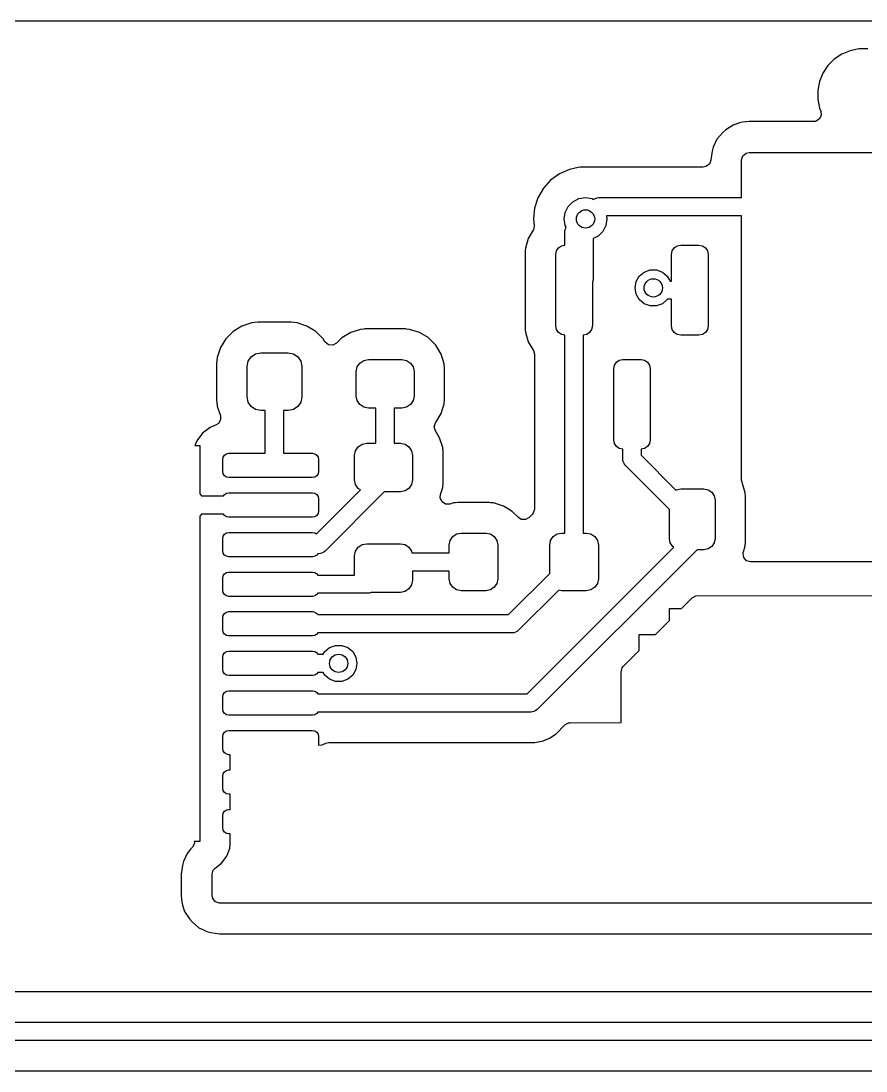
# Model space of a CAD drawing. Extents: x 70 to 224, y -154 to -54.
# Drawn here: x 154.19 to 168.05, y -71.39 to -54.15 of the extents above; entities that cross this region are included whole.
import ezdxf

# ---------------------------------------------------------------- set-up
doc = ezdxf.new("R2010")
doc.units = 0
doc.layers.add('BLACK', color=7, linetype='CONTINUOUS')

msp = doc.modelspace()

# ---------------------------------------------------------------- linework, layer by layer
at = {"layer": 'BLACK', "linetype": 'CONTINUOUS'}
for p, q in [((108.90071, -54.15), (218.89929, -54.15)), ((167.791082, -54.638343), (167.654511, -54.694912)), ((167.791092, -54.63834), (167.791082, -54.638343)), ((167.93608, -54.6095), (167.791092, -54.63834)), ((167.936082, -54.6095), (167.93608, -54.6095)), ((168.083918, -54.6095), (167.936082, -54.6095)), ((167.53158, -54.777051), (167.427051, -54.88158)), ((167.531584, -54.777048), (167.53158, -54.777051)), ((167.654498, -54.694919), (167.531584, -54.777048)), ((167.654511, -54.694912), (167.654498, -54.694919)), ((167.427048, -54.881584), (167.344919, -55.004498)), ((167.427051, -54.88158), (167.427048, -54.881584)), ((167.28834, -55.141092), (167.2595, -55.286079)), ((167.288343, -55.141082), (167.28834, -55.141092)), ((167.344912, -55.004511), (167.288343, -55.141082)), ((167.344919, -55.004498), (167.344912, -55.004511)), ((167.2595, -55.286079), (167.2595, -55.286082)), ((167.2595, -55.286082), (167.2595, -55.433918)), ((167.2595, -55.43392), (167.259499, -55.43392)), ((167.259499, -55.43392), (167.28834, -55.578907)), ((167.2595, -55.433918), (167.2595, -55.43392)), ((167.28834, -55.578907), (167.288342, -55.578913)), ((167.288342, -55.578913), (167.309658, -55.630374)), ((167.309658, -55.630374), (167.317127, -55.699844)), ((165.874319, -55.858713), (165.753285, -55.936498)), ((165.874325, -55.85871), (165.874319, -55.858713)), ((165.97685, -55.824587), (165.874325, -55.85871)), ((166.02836, -55.813381), (165.97685, -55.824587)), ((166.028372, -55.813379), (166.02836, -55.813381)), ((166.135813, -55.801828), (166.028372, -55.813379)), ((166.135814, -55.801827), (166.135813, -55.801828)), ((166.135823, -55.801827), (166.135814, -55.801827)), ((167.195097, -55.801827), (166.135823, -55.801827)), ((167.225763, -55.797975), (167.195097, -55.801827)), ((167.285852, -55.762323), (167.225763, -55.797975)), ((167.317127, -55.699844), (167.285852, -55.762323)), ((165.700482, -55.98225), (165.606256, -56.090991)), ((165.753274, -55.936506), (165.700482, -55.98225)), ((165.753285, -55.936498), (165.753274, -55.936506)), ((165.606253, -56.090995), (165.546487, -56.221861)), ((165.606256, -56.090991), (165.606253, -56.090995)), ((165.526799, -56.288909), (165.506323, -56.431328)), ((165.546487, -56.221861), (165.526799, -56.288909)), ((166.011823, -56.431327), (166.031508, -56.364288)), ((166.031508, -56.364288), (166.084312, -56.318533)), ((166.084312, -56.318533), (166.135823, -56.307327)), ((166.135823, -56.307327), (168.945888, -56.307327)), ((165.425754, -56.541683), (165.382423, -56.5495)), ((165.481688, -56.499813), (165.425754, -56.541683)), ((165.505603, -56.435698), (165.481688, -56.499813)), ((165.505693, -56.435711), (165.505603, -56.435698)), ((165.505751, -56.4353), (165.505693, -56.435711)), ((165.506107, -56.434349), (165.505751, -56.4353)), ((165.506323, -56.431328), (165.506107, -56.434349)), ((166.011823, -57.05), (166.011823, -56.431327)), ((163.022408, -56.659387), (162.877768, -56.764475)), ((163.185728, -56.586672), (163.022408, -56.659387)), ((163.185733, -56.58667), (163.185728, -56.586672)), ((163.329954, -56.556015), (163.185733, -56.58667)), ((163.360609, -56.5495), (163.329954, -56.556015)), ((163.539391, -56.5495), (163.360609, -56.5495)), ((163.542164, -56.550089), (163.539391, -56.5495)), ((163.5462, -56.550947), (163.542164, -56.550089)), ((163.596159, -56.551274), (163.5462, -56.550947)), ((163.60508, -56.5495), (163.596159, -56.551274)), ((165.382423, -56.5495), (163.60508, -56.5495)), ((162.877768, -56.764475), (162.75814, -56.897336)), ((162.668747, -57.05217), (162.613504, -57.222192)), ((162.66875, -57.052164), (162.668747, -57.05217)), ((162.75814, -56.897336), (162.66875, -57.052164)), ((163.341844, -57.06713), (163.45, -57.05)), ((163.45, -57.05), (163.558156, -57.06713)), ((163.585814, -57.075279), (163.625766, -57.058731)), ((163.625766, -57.058731), (163.639886, -57.052882)), ((163.639886, -57.052882), (163.66915, -57.05)), ((163.66915, -57.05), (166.011823, -57.05)), ((162.613503, -57.222194), (162.594815, -57.4)), ((162.613504, -57.222192), (162.613503, -57.222194)), ((163.11713, -57.291844), (163.166844, -57.194275)), ((163.166844, -57.194275), (163.244275, -57.116844)), ((163.244275, -57.116844), (163.341844, -57.06713)), ((163.558156, -57.06713), (163.581346, -57.078945)), ((163.581346, -57.078945), (163.585814, -57.075279)), ((162.594815, -57.4), (162.606471, -57.510905)), ((163.1, -57.4), (163.11713, -57.291844)), ((163.11713, -57.508156), (163.1, -57.4)), ((163.8, -57.4), (163.78287, -57.508156)), ((166.011823, -57.35), (163.792081, -57.35)), ((163.792081, -57.35), (163.8, -57.4)), ((166.011823, -61.687673), (166.011823, -57.35)), ((162.593901, -57.579635), (162.589883, -57.586986)), ((162.606471, -57.510905), (162.593901, -57.579635)), ((163.111823, -57.607327), (163.114705, -57.578063)), ((163.114705, -57.578063), (163.131764, -57.536878)), ((163.131764, -57.536878), (163.11713, -57.508156)), ((163.78287, -57.508156), (163.733156, -57.605725)), ((162.510077, -57.721933), (162.464225, -57.879753)), ((162.589883, -57.586986), (162.510077, -57.721932)), ((162.510077, -57.721932), (162.510077, -57.721933)), ((163.111823, -57.832327), (163.111823, -57.607327)), ((163.655725, -57.683156), (163.577, -57.723268)), ((163.577, -57.723268), (163.577, -58.38165)), ((163.733156, -57.605725), (163.655725, -57.683156)), ((162.464224, -57.879759), (162.461323, -57.916625)), ((162.461323, -57.916625), (162.461323, -59.223028)), ((162.464225, -57.879753), (162.464224, -57.879759)), ((162.961823, -57.982327), (162.973241, -57.924924)), ((162.973241, -57.924924), (163.005757, -57.876261)), ((163.005757, -57.876261), (163.05442, -57.843745)), ((163.05442, -57.843745), (163.111823, -57.832327)), ((164.861823, -57.982327), (164.873241, -57.924924)), ((164.873241, -57.924924), (164.905757, -57.876261)), ((164.905757, -57.876261), (164.95442, -57.843745)), ((164.95442, -57.843745), (165.011823, -57.832327)), ((165.011823, -57.832327), (165.311823, -57.832327)), ((165.311823, -57.832327), (165.369226, -57.843745)), ((165.369226, -57.843745), (165.417889, -57.876261)), ((165.417889, -57.876261), (165.450405, -57.924924)), ((165.450405, -57.924924), (165.461823, -57.982327)), ((162.961823, -59.157327), (162.961823, -57.982327)), ((164.861823, -58.419827), (164.861823, -57.982327)), ((165.461823, -57.982327), (165.461823, -59.157327)), ((164.33201, -58.339491), (164.411823, -58.272519)), ((164.411823, -58.272519), (164.509729, -58.236885)), ((164.509729, -58.236885), (164.613917, -58.236885)), ((164.613917, -58.236885), (164.711823, -58.272519)), ((164.711823, -58.272519), (164.791636, -58.339491)), ((163.57456, -58.406426), (163.561823, -58.437176)), ((163.561823, -58.437176), (163.561823, -59.157327)), ((163.577, -58.38165), (163.57456, -58.406426)), ((164.261823, -58.532327), (164.279915, -58.429721)), ((164.279915, -58.429721), (164.33201, -58.339491)), ((164.791636, -58.339491), (164.838019, -58.419827)), ((164.838019, -58.419827), (164.861823, -58.419827)), ((164.279915, -58.634933), (164.261823, -58.532327)), ((164.33201, -58.725163), (164.279915, -58.634933)), ((164.411823, -58.792135), (164.33201, -58.725163)), ((164.791636, -58.725163), (164.711823, -58.792135)), ((164.794717, -58.719827), (164.791636, -58.725163)), ((164.861823, -58.719827), (164.794717, -58.719827)), ((164.861823, -59.157327), (164.861823, -58.719827)), ((164.509729, -58.827769), (164.411823, -58.792135)), ((164.613917, -58.827769), (164.509729, -58.827769)), ((164.711823, -58.792135), (164.613917, -58.827769)), ((157.973396, -59.106978), (157.812412, -59.160323)), ((157.973399, -59.106977), (157.973396, -59.106978)), ((158.072751, -59.096828), (157.973399, -59.106977)), ((158.072769, -59.096827), (158.072751, -59.096828)), ((158.619453, -59.096827), (158.072769, -59.096827)), ((158.718816, -59.106978), (158.619453, -59.096827)), ((158.846711, -59.149358), (158.718816, -59.106978)), ((157.668062, -59.249359), (157.548139, -59.369282)), ((157.668066, -59.249356), (157.668062, -59.249359)), ((157.812401, -59.160328), (157.668066, -59.249356)), ((157.812412, -59.160323), (157.812401, -59.160328)), ((158.879804, -59.160324), (158.846711, -59.149358)), ((158.879806, -59.160325), (158.879804, -59.160324)), ((158.879812, -59.160328), (158.879806, -59.160325)), ((159.024147, -59.249356), (158.879812, -59.160328)), ((159.024151, -59.249359), (159.024147, -59.249356)), ((159.144075, -59.369283), (159.024151, -59.249359)), ((159.597216, -59.263849), (159.451636, -59.351856)), ((159.75963, -59.21324), (159.597216, -59.263849)), ((159.810968, -59.208575), (159.75963, -59.21324)), ((159.830207, -59.206827), (159.810968, -59.208575)), ((160.493439, -59.206827), (159.830207, -59.206827)), ((160.514601, -59.20875), (160.493439, -59.206827)), ((160.564015, -59.21324), (160.514601, -59.20875)), ((160.564017, -59.21324), (160.564015, -59.21324)), ((160.564019, -59.213241), (160.564017, -59.21324)), ((160.726429, -59.263849), (160.564019, -59.213241)), ((160.866699, -59.348646), (160.726429, -59.263849)), ((162.461323, -59.223028), (162.464224, -59.259894)), ((162.464224, -59.259894), (162.464225, -59.2599)), ((162.464225, -59.2599), (162.510077, -59.41772)), ((162.973241, -59.21473), (162.961823, -59.157327)), ((163.005757, -59.263393), (162.973241, -59.21473)), ((163.05442, -59.295909), (163.005757, -59.263393)), ((163.111823, -59.307327), (163.05442, -59.295909)), ((163.469226, -59.295909), (163.411823, -59.307327)), ((163.517889, -59.263393), (163.469226, -59.295909)), ((163.550405, -59.21473), (163.517889, -59.263393)), ((163.561823, -59.157327), (163.550405, -59.21473)), ((164.873241, -59.21473), (164.861823, -59.157327)), ((164.905757, -59.263393), (164.873241, -59.21473)), ((164.95442, -59.295909), (164.905757, -59.263393)), ((165.011823, -59.307327), (164.95442, -59.295909)), ((165.369226, -59.295909), (165.311823, -59.307327)), ((165.417889, -59.263393), (165.369226, -59.295909)), ((165.450405, -59.21473), (165.417889, -59.263393)), ((165.461823, -59.157327), (165.450405, -59.21473)), ((157.548136, -59.369286), (157.459108, -59.513621)), ((157.548139, -59.369282), (157.548136, -59.369286)), ((159.172438, -59.415267), (159.144075, -59.369283)), ((159.178702, -59.424469), (159.172438, -59.415267)), ((159.234636, -59.466341), (159.178702, -59.424469)), ((159.304327, -59.471325), (159.234636, -59.466341)), ((159.365651, -59.437841), (159.304327, -59.471325)), ((159.451636, -59.351856), (159.365651, -59.437841)), ((160.872011, -59.351857), (160.866699, -59.348646)), ((160.992292, -59.472138), (160.872011, -59.351857)), ((160.992293, -59.47214), (160.992292, -59.472138)), ((160.992295, -59.472142), (160.992293, -59.47214)), ((161.080301, -59.617721), (160.992295, -59.472142)), ((162.510077, -59.41772), (162.510078, -59.417723)), ((162.510078, -59.417723), (162.510079, -59.417725)), ((162.510079, -59.417725), (162.583924, -59.542591)), ((163.111823, -62.557327), (163.111823, -59.307327)), ((163.411823, -59.307327), (163.411823, -62.557327)), ((165.311823, -59.307327), (165.011823, -59.307327)), ((157.459103, -59.513632), (157.405758, -59.674617)), ((157.459108, -59.513621), (157.459103, -59.513632)), ((157.962008, -59.663228), (158.035003, -59.614454)), ((158.035003, -59.614454), (158.121107, -59.597327)), ((158.121107, -59.597327), (158.571107, -59.597327)), ((158.571107, -59.597327), (158.657211, -59.614454)), ((158.657211, -59.614454), (158.730206, -59.663228)), ((161.130909, -59.780131), (161.080301, -59.617721)), ((162.583924, -59.542591), (162.594055, -59.559721)), ((162.594055, -59.559721), (162.611323, -59.622842)), ((162.611323, -59.622842), (162.611323, -62.165807)), ((157.405758, -59.674617), (157.395607, -59.773974)), ((157.395607, -59.773974), (157.395607, -60.370664)), ((157.896107, -59.822327), (157.913234, -59.736223)), ((157.896107, -60.322327), (157.896107, -59.822327)), ((157.913234, -59.736223), (157.962008, -59.663228)), ((158.730206, -59.663228), (158.77898, -59.736223)), ((158.77898, -59.736223), (158.796107, -59.822327)), ((158.796107, -59.822327), (158.796107, -60.322327)), ((159.702047, -59.83079), (159.745402, -59.765906)), ((159.745402, -59.765906), (159.810286, -59.722551)), ((159.810286, -59.722551), (159.886823, -59.707327)), ((159.886823, -59.707327), (160.436823, -59.707327)), ((160.436823, -59.707327), (160.51336, -59.722551)), ((160.51336, -59.722551), (160.578244, -59.765906)), ((160.578244, -59.765906), (160.621599, -59.83079)), ((161.137323, -59.850711), (161.130909, -59.780131)), ((163.911823, -59.857327), (163.923241, -59.799924)), ((163.923241, -59.799924), (163.955757, -59.751261)), ((163.955757, -59.751261), (164.00442, -59.718745)), ((164.00442, -59.718745), (164.061823, -59.707327)), ((164.061823, -59.707327), (164.361823, -59.707327)), ((164.361823, -59.707327), (164.419226, -59.718745)), ((164.419226, -59.718745), (164.467889, -59.751261)), ((164.467889, -59.751261), (164.500405, -59.799924)), ((164.500405, -59.799924), (164.511823, -59.857327)), ((159.686823, -59.907327), (159.702047, -59.83079)), ((159.686823, -60.307327), (159.686823, -59.907327)), ((160.621599, -59.83079), (160.636823, -59.907327)), ((160.636823, -59.907327), (160.636823, -60.307327)), ((161.137323, -60.363943), (161.137323, -59.850711)), ((163.911823, -61.032327), (163.911823, -59.857327)), ((164.511823, -59.857327), (164.511823, -61.032327)), ((157.913234, -60.408431), (157.896107, -60.322327)), ((158.796107, -60.322327), (158.77898, -60.408431)), ((159.702047, -60.383864), (159.686823, -60.307327)), ((160.636823, -60.307327), (160.621599, -60.383864)), ((157.395607, -60.370664), (157.395608, -60.370682)), ((157.395608, -60.370682), (157.405757, -60.470034)), ((157.405757, -60.470034), (157.405758, -60.470037)), ((157.405758, -60.470037), (157.407245, -60.474523)), ((157.407245, -60.474523), (157.454331, -60.616621)), ((157.962008, -60.481426), (157.913234, -60.408431)), ((158.035003, -60.5302), (157.962008, -60.481426)), ((158.730206, -60.481426), (158.657211, -60.5302)), ((158.77898, -60.408431), (158.730206, -60.481426)), ((159.745402, -60.448748), (159.702047, -60.383864)), ((159.810286, -60.492103), (159.745402, -60.448748)), ((159.886823, -60.507327), (159.810286, -60.492103)), ((160.011823, -60.507327), (159.886823, -60.507327)), ((160.011823, -61.082327), (160.011823, -60.507327)), ((160.436823, -60.507327), (160.311823, -60.507327)), ((160.311823, -60.507327), (160.311823, -61.082327)), ((160.51336, -60.492103), (160.436823, -60.507327)), ((160.578244, -60.448748), (160.51336, -60.492103)), ((160.621599, -60.383864), (160.578244, -60.448748)), ((161.080301, -60.596933), (161.130909, -60.434523)), ((161.130909, -60.434523), (161.137323, -60.363943)), ((157.454331, -60.616621), (157.458699, -60.629801)), ((157.458699, -60.629801), (157.461101, -60.699629)), ((158.121107, -60.547327), (158.035003, -60.5302)), ((158.196107, -60.547327), (158.121107, -60.547327)), ((158.196107, -61.247327), (158.196107, -60.547327)), ((158.571107, -60.547327), (158.496107, -60.547327)), ((158.496107, -60.547327), (158.496107, -61.247327)), ((158.657211, -60.5302), (158.571107, -60.547327)), ((160.992295, -60.742512), (161.080301, -60.596933)), ((157.293267, -60.82279), (157.167825, -60.919045)), ((157.388446, -60.783366), (157.293267, -60.82279)), ((157.425369, -60.759671), (157.388446, -60.783366)), ((157.461101, -60.699629), (157.425369, -60.759671)), ((160.968924, -60.811788), (160.98913, -60.749363)), ((160.986759, -60.87934), (160.968924, -60.811788)), ((160.988414, -60.748931), (160.990257, -60.745882)), ((160.98913, -60.749363), (160.988414, -60.748931)), ((160.990257, -60.745882), (160.990441, -60.745314)), ((160.990441, -60.745314), (160.991359, -60.744058)), ((160.991359, -60.744058), (160.992291, -60.742515)), ((160.992291, -60.742515), (160.992295, -60.742512)), ((157.167825, -60.919045), (157.07157, -61.044487)), ((161.055301, -60.992721), (160.986759, -60.87934)), ((161.105909, -61.155131), (161.055301, -60.992721)), ((157.07157, -61.044487), (157.039328, -61.122327)), ((157.039328, -61.122327), (157.121107, -61.122327)), ((157.121107, -61.122327), (157.121107, -61.914724)), ((159.677047, -61.20579), (159.720402, -61.140906)), ((159.720402, -61.140906), (159.785286, -61.097551)), ((159.785286, -61.097551), (159.861823, -61.082327)), ((159.861823, -61.082327), (160.011823, -61.082327)), ((160.311823, -61.082327), (160.411823, -61.082327)), ((160.411823, -61.082327), (160.48836, -61.097551)), ((160.48836, -61.097551), (160.553244, -61.140906)), ((160.553244, -61.140906), (160.596599, -61.20579)), ((161.112323, -61.225711), (161.105909, -61.155131)), ((163.923241, -61.08973), (163.911823, -61.032327)), ((163.955757, -61.138393), (163.923241, -61.08973)), ((164.00442, -61.170909), (163.955757, -61.138393)), ((164.061823, -61.182327), (164.00442, -61.170909)), ((164.061823, -61.342327), (164.061823, -61.182327)), ((164.419226, -61.170909), (164.361823, -61.182327)), ((164.361823, -61.182327), (164.361823, -61.280195)), ((164.467889, -61.138393), (164.419226, -61.170909)), ((164.500405, -61.08973), (164.467889, -61.138393)), ((164.511823, -61.032327), (164.500405, -61.08973)), ((157.496107, -61.347327), (157.503719, -61.309059)), ((157.496107, -61.547327), (157.496107, -61.347327)), ((157.503719, -61.309059), (157.525396, -61.276616)), ((157.525396, -61.276616), (157.557839, -61.254939)), ((157.557839, -61.254939), (157.596107, -61.247327)), ((157.596107, -61.247327), (158.196107, -61.247327)), ((158.496107, -61.247327), (158.971107, -61.247327)), ((158.971107, -61.247327), (159.009375, -61.254939)), ((159.009375, -61.254939), (159.041818, -61.276616)), ((159.041818, -61.276616), (159.063495, -61.309059)), ((159.063495, -61.309059), (159.071107, -61.347327)), ((159.071107, -61.347327), (159.071107, -61.547327)), ((159.661823, -61.282327), (159.677047, -61.20579)), ((159.661823, -61.682327), (159.661823, -61.282327)), ((160.596599, -61.20579), (160.611823, -61.282327)), ((160.611823, -61.282327), (160.611823, -61.682327)), ((161.112323, -61.738943), (161.112323, -61.225711)), ((164.064705, -61.371591), (164.061823, -61.342327)), ((164.070188, -61.384827), (164.064705, -61.371591)), ((164.361823, -61.280195), (164.933972, -61.852344)), ((157.503719, -61.585595), (157.496107, -61.547327)), ((159.071107, -61.547327), (159.063495, -61.585595)), ((164.087102, -61.425662), (164.070188, -61.384827)), ((164.105757, -61.448393), (164.087102, -61.425662)), ((164.826823, -62.169459), (164.105757, -61.448393)), ((157.525396, -61.618038), (157.503719, -61.585595)), ((157.557839, -61.639715), (157.525396, -61.618038)), ((157.596107, -61.647327), (157.557839, -61.639715)), ((158.971107, -61.647327), (157.596107, -61.647327)), ((159.009375, -61.639715), (158.971107, -61.647327)), ((159.041818, -61.618038), (159.009375, -61.639715)), ((159.063495, -61.585595), (159.041818, -61.618038)), ((159.677047, -61.758864), (159.661823, -61.682327)), ((160.611823, -61.682327), (160.596599, -61.758864)), ((166.020436, -61.727808), (166.011823, -61.687673)), ((159.034544, -62.571756), (159.757658, -61.848642)), ((160.148238, -61.882327), (159.177172, -62.853393)), ((159.720402, -61.823748), (159.677047, -61.758864)), ((159.757658, -61.848642), (159.720402, -61.823748)), ((160.411823, -61.882327), (160.148238, -61.882327)), ((160.48836, -61.867103), (160.411823, -61.882327)), ((160.553244, -61.823748), (160.48836, -61.867103)), ((160.596599, -61.758864), (160.553244, -61.823748)), ((161.069412, -61.926646), (161.105909, -61.809523)), ((161.105909, -61.809523), (161.112323, -61.738943)), ((164.933972, -61.852344), (164.94257, -61.8466)), ((164.94257, -61.8466), (165.014323, -61.832327)), ((165.014323, -61.832327), (165.389323, -61.832327)), ((165.389323, -61.832327), (165.461076, -61.8466)), ((165.461076, -61.8466), (165.521906, -61.887244)), ((165.521906, -61.887244), (165.56255, -61.948074)), ((166.019087, -61.728229), (166.020436, -61.727808)), ((166.071023, -61.894898), (166.019087, -61.728229)), ((157.121107, -61.914724), (157.146124, -61.947327)), ((157.146124, -61.947327), (157.511558, -61.947327)), ((157.511558, -61.947327), (157.525396, -61.926616)), ((157.525396, -61.926616), (157.557839, -61.904939)), ((157.557839, -61.904939), (157.596107, -61.897327)), ((157.596107, -61.897327), (158.971107, -61.897327)), ((158.971107, -61.897327), (159.009375, -61.904939)), ((159.009375, -61.904939), (159.041818, -61.926616)), ((159.041818, -61.926616), (159.063495, -61.959059)), ((159.063495, -61.959059), (159.071107, -61.997327)), ((159.071107, -61.997327), (159.071107, -62.197327)), ((161.065368, -61.983197), (161.069412, -61.926646)), ((161.095435, -62.046266), (161.065368, -61.983197)), ((161.154827, -62.083068), (161.095435, -62.046266)), ((161.284626, -62.063241), (161.224687, -62.081918)), ((161.316385, -62.060355), (161.284626, -62.063241)), ((161.355207, -62.056827), (161.316385, -62.060355)), ((161.868439, -62.056827), (161.355207, -62.056827)), ((161.889601, -62.05875), (161.868439, -62.056827)), ((161.939015, -62.06324), (161.889601, -62.05875)), ((161.939017, -62.06324), (161.939015, -62.06324)), ((161.939019, -62.063241), (161.939017, -62.06324)), ((162.101429, -62.113849), (161.939019, -62.063241)), ((165.56255, -61.948074), (165.576823, -62.019827)), ((165.576823, -62.019827), (165.576823, -62.644827)), ((166.071024, -61.894903), (166.071023, -61.894898)), ((166.077322, -61.964212), (166.071024, -61.894903)), ((166.077322, -61.96422), (166.077322, -61.964212)), ((166.077322, -61.964221), (166.077322, -61.96422)), ((166.077323, -62.700434), (166.077322, -61.964221)), ((159.063495, -62.235595), (159.041818, -62.268038)), ((159.071107, -62.197327), (159.063495, -62.235595)), ((161.224687, -62.081918), (161.154827, -62.083068)), ((162.187377, -62.165807), (162.101429, -62.113849)), ((162.247011, -62.201857), (162.187377, -62.165807)), ((162.349142, -62.303988), (162.247011, -62.201857)), ((162.591638, -62.232846), (162.575004, -62.253488)), ((162.611323, -62.165807), (162.591638, -62.232846)), ((164.826823, -62.644827), (164.826823, -62.169459)), ((157.146123, -62.247327), (157.121107, -62.279929)), ((157.121107, -62.279929), (157.121107, -67.622327)), ((157.511558, -62.247327), (157.146123, -62.247327)), ((157.525396, -62.268038), (157.511558, -62.247327)), ((157.557839, -62.289715), (157.525396, -62.268038)), ((157.596107, -62.297327), (157.557839, -62.289715)), ((158.971107, -62.297327), (157.596107, -62.297327)), ((159.009375, -62.289715), (158.971107, -62.297327)), ((159.041818, -62.268038), (159.009375, -62.289715)), ((162.393489, -62.332489), (162.349142, -62.303988)), ((162.463181, -62.337473), (162.393489, -62.332489)), ((162.524504, -62.303988), (162.463181, -62.337473)), ((162.575004, -62.253488), (162.524504, -62.303988)), ((157.503719, -62.609059), (157.525396, -62.576616)), ((157.525396, -62.576616), (157.557839, -62.554939)), ((157.557839, -62.554939), (157.596107, -62.547327)), ((157.596107, -62.547327), (158.971107, -62.547327)), ((158.971107, -62.547327), (159.009375, -62.554939)), ((159.009375, -62.554939), (159.034544, -62.571756)), ((161.270402, -62.615906), (161.335286, -62.572551)), ((161.335286, -62.572551), (161.411823, -62.557327)), ((161.411823, -62.557327), (161.811823, -62.557327)), ((161.811823, -62.557327), (161.88836, -62.572551)), ((161.88836, -62.572551), (161.953244, -62.615906)), ((162.920402, -62.615906), (162.985286, -62.572551)), ((162.985286, -62.572551), (163.061823, -62.557327)), ((163.061823, -62.557327), (163.111823, -62.557327)), ((163.411823, -62.557327), (163.461823, -62.557327)), ((163.461823, -62.557327), (163.53836, -62.572551)), ((163.53836, -62.572551), (163.603244, -62.615906)), ((157.496107, -62.647327), (157.503719, -62.609059)), ((157.496107, -62.847327), (157.496107, -62.647327)), ((159.720402, -62.790906), (159.785286, -62.747551)), ((159.785286, -62.747551), (159.861823, -62.732327)), ((159.861823, -62.732327), (160.411823, -62.732327)), ((160.411823, -62.732327), (160.48836, -62.747551)), ((160.48836, -62.747551), (160.553244, -62.790906)), ((161.211823, -62.757327), (161.227047, -62.68079)), ((161.227047, -62.68079), (161.270402, -62.615906)), ((161.953244, -62.615906), (161.996599, -62.68079)), ((161.996599, -62.68079), (162.011823, -62.757327)), ((162.861823, -62.757327), (162.877047, -62.68079)), ((162.877047, -62.68079), (162.920402, -62.615906)), ((163.603244, -62.615906), (163.646599, -62.68079)), ((163.646599, -62.68079), (163.661823, -62.757327)), ((164.841096, -62.71658), (164.826823, -62.644827)), ((164.88174, -62.77741), (164.841096, -62.71658)), ((165.56255, -62.71658), (165.521906, -62.77741)), ((165.576823, -62.644827), (165.56255, -62.71658)), ((166.071024, -62.769753), (166.077323, -62.700434)), ((157.503719, -62.885595), (157.496107, -62.847327)), ((157.525396, -62.918038), (157.503719, -62.885595)), ((157.557839, -62.939715), (157.525396, -62.918038)), ((159.041818, -62.918038), (159.009375, -62.939715)), ((159.055656, -62.897327), (159.041818, -62.918038)), ((159.071106, -62.897327), (159.055656, -62.897327)), ((159.10037, -62.894445), (159.071106, -62.897327)), ((159.129625, -62.882327), (159.10037, -62.894445)), ((159.154441, -62.872048), (159.129625, -62.882327)), ((159.177172, -62.853393), (159.154441, -62.872048)), ((159.661823, -62.932327), (159.677047, -62.85579)), ((159.677047, -62.85579), (159.720402, -62.790906)), ((160.553244, -62.790906), (160.596599, -62.85579)), ((160.596599, -62.85579), (160.601877, -62.882327)), ((160.601877, -62.882327), (161.211823, -62.882327)), ((161.211823, -62.882327), (161.211823, -62.757327)), ((162.011823, -62.757327), (162.011823, -63.307327)), ((162.490541, -65.197327), (164.898955, -62.788912)), ((165.279805, -62.832327), (162.658739, -65.453393)), ((162.861823, -63.220195), (162.861823, -62.757327)), ((163.661823, -62.757327), (163.661823, -63.307327)), ((164.898955, -62.788912), (164.88174, -62.77741)), ((165.389323, -62.832327), (165.279805, -62.832327)), ((165.461076, -62.818054), (165.389323, -62.832327)), ((165.521906, -62.77741), (165.461076, -62.818054)), ((166.034985, -62.89068), (166.039338, -62.871437)), ((166.044929, -62.959838), (166.034985, -62.89068)), ((166.039338, -62.871437), (166.041407, -62.864796)), ((166.041407, -62.864796), (166.071024, -62.769753)), ((157.596107, -62.947327), (157.557839, -62.939715)), ((158.971107, -62.947327), (157.596107, -62.947327)), ((159.009375, -62.939715), (158.971107, -62.947327)), ((159.661823, -63.247327), (159.661823, -62.932327)), ((166.090684, -63.012642), (166.044929, -62.959838)), ((166.157723, -63.032327), (166.090684, -63.012642)), ((175.862823, -63.032327), (166.157723, -63.032327)), ((157.496107, -63.297327), (157.503719, -63.259059)), ((157.503719, -63.259059), (157.525396, -63.226616)), ((157.525396, -63.226616), (157.557839, -63.204939)), ((157.557839, -63.204939), (157.596107, -63.197327)), ((157.596107, -63.197327), (158.971107, -63.197327)), ((158.971107, -63.197327), (159.009375, -63.204939)), ((159.009375, -63.204939), (159.041818, -63.226616)), ((159.041818, -63.226616), (159.055656, -63.247327)), ((159.055656, -63.247327), (159.661823, -63.247327)), ((161.211823, -63.182327), (160.611823, -63.182327)), ((160.611823, -63.182327), (160.611823, -63.332327)), ((161.211823, -63.307327), (161.211823, -63.182327)), ((162.184691, -63.897327), (162.861823, -63.220195)), ((157.496107, -63.497327), (157.496107, -63.297327)), ((160.596599, -63.408864), (160.553244, -63.473748)), ((160.611823, -63.332327), (160.596599, -63.408864)), ((161.227047, -63.383864), (161.211823, -63.307327)), ((161.270402, -63.448748), (161.227047, -63.383864)), ((161.996599, -63.383864), (161.953244, -63.448748)), ((162.011823, -63.307327), (161.996599, -63.383864)), ((163.646599, -63.383864), (163.603244, -63.448748)), ((163.661823, -63.307327), (163.646599, -63.383864)), ((157.503719, -63.535595), (157.496107, -63.497327)), ((157.525396, -63.568038), (157.503719, -63.535595)), ((157.557839, -63.589715), (157.525396, -63.568038)), ((157.596107, -63.597327), (157.557839, -63.589715)), ((158.971107, -63.597327), (157.596107, -63.597327)), ((159.009375, -63.589715), (158.971107, -63.597327)), ((159.041818, -63.568038), (159.009375, -63.589715)), ((159.055656, -63.547327), (159.041818, -63.568038)), ((159.871823, -63.547327), (159.055656, -63.547327)), ((159.901087, -63.544445), (159.871823, -63.547327)), ((159.930342, -63.532327), (159.901087, -63.544445)), ((160.411823, -63.532327), (159.930342, -63.532327)), ((160.48836, -63.517103), (160.411823, -63.532327)), ((160.553244, -63.473748), (160.48836, -63.517103)), ((161.335286, -63.492103), (161.270402, -63.448748)), ((161.411823, -63.507327), (161.335286, -63.492103)), ((161.811823, -63.507327), (161.411823, -63.507327)), ((161.88836, -63.492103), (161.811823, -63.507327)), ((161.953244, -63.448748), (161.88836, -63.492103)), ((163.009385, -63.496896), (162.352889, -64.153393)), ((163.061823, -63.507327), (163.009385, -63.496896)), ((163.461823, -63.507327), (163.061823, -63.507327)), ((163.53836, -63.492103), (163.461823, -63.507327)), ((163.603244, -63.448748), (163.53836, -63.492103)), ((165.20017, -63.619775), (165.261489, -63.586293)), ((165.261489, -63.586293), (165.287951, -63.583459)), ((165.287951, -63.583459), (170.050939, -63.587761)), ((165.022868, -63.797077), (165.20017, -63.619775)), ((157.496107, -63.947327), (157.503719, -63.909059)), ((157.496107, -64.147327), (157.496107, -63.947327)), ((157.503719, -63.909059), (157.525396, -63.876616)), ((157.525396, -63.876616), (157.557839, -63.854939)), ((157.557839, -63.854939), (157.596107, -63.847327)), ((157.596107, -63.847327), (158.971107, -63.847327)), ((158.971107, -63.847327), (159.009375, -63.854939)), ((159.009375, -63.854939), (159.041818, -63.876616)), ((159.041818, -63.876616), (159.055656, -63.897327)), ((159.055656, -63.897327), (162.184691, -63.897327)), ((164.826823, -63.993122), (164.826823, -63.797077)), ((164.826823, -63.797077), (165.022868, -63.797077)), ((164.597868, -64.222077), (164.826823, -63.993122)), ((157.503719, -64.185595), (157.496107, -64.147327)), ((157.525396, -64.218038), (157.503719, -64.185595)), ((157.557839, -64.239715), (157.525396, -64.218038)), ((157.596107, -64.247327), (157.557839, -64.239715)), ((158.971107, -64.247327), (157.596107, -64.247327)), ((159.009375, -64.239715), (158.971107, -64.247327)), ((159.041818, -64.218038), (159.009375, -64.239715)), ((159.055656, -64.197327), (159.041818, -64.218038)), ((162.246823, -64.197327), (159.055656, -64.197327)), ((162.276087, -64.194445), (162.246823, -64.197327)), ((162.302679, -64.18343), (162.276087, -64.194445)), ((162.330158, -64.172048), (162.302679, -64.18343)), ((162.352889, -64.153393), (162.330158, -64.172048)), ((164.331823, -64.488122), (164.331823, -64.222077)), ((164.331823, -64.222077), (164.597868, -64.222077)), ((159.170187, -64.504491), (159.25, -64.437519)), ((159.25, -64.437519), (159.347906, -64.401885)), ((159.347906, -64.401885), (159.452094, -64.401885)), ((159.452094, -64.401885), (159.55, -64.437519)), ((159.55, -64.437519), (159.629813, -64.504491)), ((157.496107, -64.597327), (157.503719, -64.559059)), ((157.496107, -64.797327), (157.496107, -64.597327)), ((157.503719, -64.559059), (157.525396, -64.526616)), ((157.525396, -64.526616), (157.557839, -64.504939)), ((157.557839, -64.504939), (157.596107, -64.497327)), ((157.596107, -64.497327), (158.971107, -64.497327)), ((158.971107, -64.497327), (159.009375, -64.504939)), ((159.009375, -64.504939), (159.041818, -64.526616)), ((159.041818, -64.526616), (159.055656, -64.547327)), ((159.055656, -64.547327), (159.145455, -64.547327)), ((159.145455, -64.547327), (159.170187, -64.504491)), ((159.629813, -64.504491), (159.681908, -64.594721)), ((159.681908, -64.594721), (159.7, -64.697327)), ((164.069921, -64.750024), (164.331823, -64.488122)), ((157.503719, -64.835595), (157.496107, -64.797327)), ((159.681908, -64.799933), (159.629813, -64.890163)), ((159.7, -64.697327), (159.681908, -64.799933)), ((164.033607, -64.8377), (164.053292, -64.770661)), ((164.053292, -64.770661), (164.069921, -64.750024)), ((157.525396, -64.868038), (157.503719, -64.835595)), ((157.557839, -64.889715), (157.525396, -64.868038)), ((157.596107, -64.897327), (157.557839, -64.889715)), ((158.971107, -64.897327), (157.596107, -64.897327)), ((159.009375, -64.889715), (158.971107, -64.897327)), ((159.041818, -64.868038), (159.009375, -64.889715)), ((159.055656, -64.847327), (159.041818, -64.868038)), ((159.145455, -64.847327), (159.055656, -64.847327)), ((159.170187, -64.890163), (159.145455, -64.847327)), ((159.25, -64.957135), (159.170187, -64.890163)), ((159.347906, -64.992769), (159.25, -64.957135)), ((159.452094, -64.992769), (159.347906, -64.992769)), ((159.55, -64.957135), (159.452094, -64.992769)), ((159.629813, -64.890163), (159.55, -64.957135)), ((164.033607, -65.670094), (164.033607, -64.8377)), ((157.525396, -65.176616), (157.557839, -65.154939)), ((157.557839, -65.154939), (157.596107, -65.147327)), ((157.596107, -65.147327), (158.971107, -65.147327)), ((158.971107, -65.147327), (159.009375, -65.154939)), ((159.009375, -65.154939), (159.041818, -65.176616)), ((157.496107, -65.247327), (157.503719, -65.209059)), ((157.496107, -65.447327), (157.496107, -65.247327)), ((157.503719, -65.209059), (157.525396, -65.176616)), ((159.041818, -65.176616), (159.055656, -65.197327)), ((159.055656, -65.197327), (162.490541, -65.197327)), ((157.503719, -65.485595), (157.496107, -65.447327)), ((157.525396, -65.518038), (157.503719, -65.485595)), ((159.055656, -65.497327), (159.041818, -65.518038)), ((162.552673, -65.497327), (159.055656, -65.497327)), ((162.581937, -65.494445), (162.552673, -65.497327)), ((162.604334, -65.485167), (162.581937, -65.494445)), ((162.636008, -65.472048), (162.604334, -65.485167)), ((162.658739, -65.453393), (162.636008, -65.472048)), ((157.557839, -65.539715), (157.525396, -65.518038)), ((157.596107, -65.547327), (157.557839, -65.539715)), ((158.971107, -65.547327), (157.596107, -65.547327)), ((159.009375, -65.539715), (158.971107, -65.547327)), ((159.041818, -65.518038), (159.009375, -65.539715)), ((163.112015, -65.70793), (163.173334, -65.674447)), ((163.173334, -65.674447), (163.199456, -65.671614)), ((163.199456, -65.671614), (164.033607, -65.670094)), ((157.503719, -65.859059), (157.525396, -65.826616)), ((157.525396, -65.826616), (157.557839, -65.804939)), ((157.557839, -65.804939), (157.596107, -65.797327)), ((157.596107, -65.797327), (158.971107, -65.797327)), ((158.971107, -65.797327), (159.009375, -65.804939)), ((159.009375, -65.804939), (159.041818, -65.826616)), ((159.041818, -65.826616), (159.063495, -65.859059)), ((162.8608, -65.923792), (162.967342, -65.852604)), ((162.967342, -65.852604), (163.112015, -65.70793)), ((157.496107, -65.897327), (157.503719, -65.859059)), ((157.496107, -66.097327), (157.496107, -65.897327)), ((159.063495, -65.859059), (159.071107, -65.897327)), ((159.071107, -65.897327), (159.071107, -66.039843)), ((159.127869, -66.032371), (159.188477, -66.007265)), ((159.188477, -66.007265), (159.23593, -65.997827)), ((159.23593, -65.997827), (162.616744, -65.997827)), ((162.616744, -65.997827), (162.701288, -65.981009)), ((162.701288, -65.981009), (162.742417, -65.972828)), ((162.742417, -65.972828), (162.8608, -65.923792)), ((157.503719, -66.135595), (157.496107, -66.097327)), ((157.525396, -66.168038), (157.503719, -66.135595)), ((157.557839, -66.189715), (157.525396, -66.168038)), ((157.596107, -66.197327), (157.557839, -66.189715)), ((157.621606, -66.197327), (157.596107, -66.197327)), ((157.621606, -66.447327), (157.621606, -66.197327)), ((159.071107, -66.039843), (159.12786, -66.032373)), ((159.12786, -66.032373), (159.127864, -66.032371)), ((159.127864, -66.032371), (159.127869, -66.032371)), ((157.496107, -66.547327), (157.503719, -66.509059)), ((157.496107, -66.747327), (157.496107, -66.547327)), ((157.503719, -66.509059), (157.525396, -66.476616)), ((157.525396, -66.476616), (157.557839, -66.454939)), ((157.557839, -66.454939), (157.596107, -66.447327)), ((157.596107, -66.447327), (157.621606, -66.447327)), ((157.503719, -66.785595), (157.496107, -66.747327)), ((157.525396, -66.818038), (157.503719, -66.785595)), ((157.557839, -66.839715), (157.525396, -66.818038)), ((157.596107, -66.847327), (157.557839, -66.839715)), ((157.621606, -66.847327), (157.596107, -66.847327)), ((157.621607, -67.097327), (157.621606, -66.847327)), ((157.496107, -67.197327), (157.503719, -67.159059)), ((157.496107, -67.397327), (157.496107, -67.197327)), ((157.503719, -67.159059), (157.525396, -67.126616)), ((157.525396, -67.126616), (157.557839, -67.104939)), ((157.557839, -67.104939), (157.596107, -67.097327)), ((157.596107, -67.097327), (157.621607, -67.097327)), ((157.503719, -67.435595), (157.496107, -67.397327)), ((157.525396, -67.468038), (157.503719, -67.435595)), ((157.557839, -67.489715), (157.525396, -67.468038)), ((157.596107, -67.497327), (157.557839, -67.489715)), ((157.621607, -67.497327), (157.596107, -67.497327)), ((157.621607, -67.6702), (157.621607, -67.497327)), ((156.970802, -67.748403), (156.915538, -67.819546)), ((156.970809, -67.748395), (156.970802, -67.748403)), ((157.000074, -67.716958), (156.970809, -67.748395)), ((157.031342, -67.654488), (157.000074, -67.716958)), ((157.121107, -67.622327), (157.027885, -67.622327)), ((157.027885, -67.622327), (157.031342, -67.654488)), ((157.564903, -67.864658), (157.615198, -67.72981)), ((157.615198, -67.72981), (157.621607, -67.6702)), ((156.915538, -67.819546), (156.855771, -67.950415)), ((157.478653, -67.979873), (157.564903, -67.864658)), ((156.836083, -68.017465), (156.815607, -68.159881)), ((156.836084, -68.017461), (156.836083, -68.017465)), ((156.855769, -67.950422), (156.836084, -68.017461)), ((156.855771, -67.950415), (156.855769, -67.950422)), ((157.321107, -68.159881), (157.340792, -68.092842)), ((157.340792, -68.092842), (157.370793, -68.060616)), ((157.370793, -68.060616), (157.478653, -67.979873)), ((156.815607, -68.159881), (156.815607, -68.508327)), ((157.321107, -68.508327), (157.321107, -68.159881)), ((156.815607, -68.508327), (156.815938, -68.511402)), ((156.815938, -68.511402), (156.827159, -68.615777)), ((156.827159, -68.615777), (156.827161, -68.615789)), ((156.827161, -68.615789), (156.838367, -68.667299)), ((157.332313, -68.559838), (157.321107, -68.508327)), ((157.378068, -68.612642), (157.332313, -68.559838)), ((157.445107, -68.632327), (157.378068, -68.612642)), ((156.838367, -68.667299), (156.87249, -68.769824)), ((156.87249, -68.769824), (156.872493, -68.76983)), ((156.872493, -68.76983), (156.950278, -68.890864)), ((170.048501, -68.632327), (157.445107, -68.632327)), ((156.950278, -68.890864), (156.950286, -68.890875)), ((156.950286, -68.890875), (156.99603, -68.943667)), ((156.99603, -68.943667), (156.996033, -68.94367)), ((156.996033, -68.94367), (156.996037, -68.943674)), ((156.996037, -68.943674), (157.104771, -69.037894)), ((157.104771, -69.037894), (157.104774, -69.037895)), ((157.104774, -69.037895), (157.104775, -69.037896)), ((157.104775, -69.037896), (157.169621, -69.067511)), ((157.169621, -69.067511), (157.235648, -69.097665)), ((157.235648, -69.097665), (157.302687, -69.11735)), ((157.302687, -69.11735), (157.302691, -69.117351)), ((157.302691, -69.117351), (157.445107, -69.137827)), ((157.445107, -69.137827), (157.44511, -69.137827)), ((157.44511, -69.137827), (170.048499, -69.137827)), ((171.539844, -70.0895), (152.094993, -70.0895)), ((151.740497, -70.59), (172.11, -70.59)), ((172.11, -70.89), (151.648881, -70.89)), ((151.8542, -71.3905), (171.504652, -71.3905))]:
    msp.add_line(p, q, dxfattribs=at)
at = {"layer": 'BLACK'}
for centre in [(163.45, -57.4), (164.561823, -58.532327), (159.4, -64.697327)]:
    msp.add_circle(centre, 0.15, dxfattribs=at)

doc.saveas('drawing.dxf')
